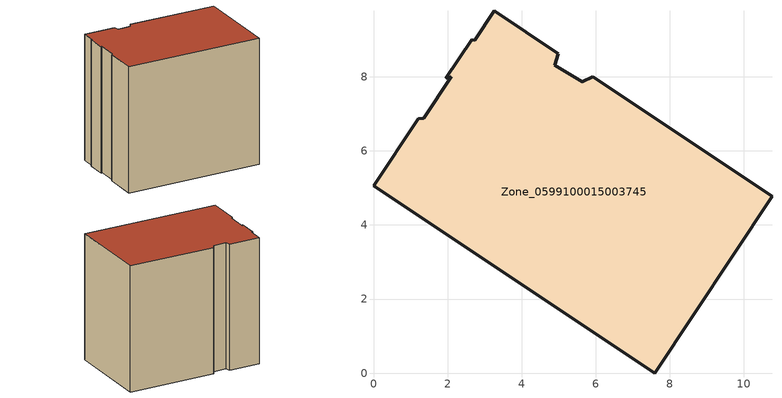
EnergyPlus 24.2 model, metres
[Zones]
Zone_0599100015003745
 floor ground (C_G): 1.36,6.88 2.09,8.01 1.95,7.96 2.65,9.01 2.74,8.98 3.26,9.78 4.99,8.62 4.89,8.31 5.64,7.86 5.92,8 10.76,4.77 7.59,0 0,5.05 1.21,6.86 z0.71
 wall outside (C_F): 7.59,0 10.76,4.77 5.92,8 5.64,7.86 4.89,8.31 4.99,8.62 3.26,9.78 2.74,8.98 2.65,9.01 1.95,7.96 2.09,8.01 1.36,6.88 1.21,6.86 0,5.05 7.59,0 z0.71:9.1
 roof outside (C_R): 0,5.05 7.59,0 10.76,4.77 5.92,8 5.64,7.86 4.89,8.31 4.99,8.62 3.26,9.78 2.74,8.98 2.65,9.01 1.95,7.96 2.09,8.01 1.36,6.88 1.21,6.86 z9.1
[BUILDING]
Pand.0599100015003745: North Axis=0; Terrain=City; Loads Convergence Tolerance Value=0.04; Temperature Convergence Tolerance Value=0.4; Solar Distribution=FullExterior; Maximum Number of Warmup Days=25; Minimum Number of Warmup Days=1
[Site:Location]
Rotterdam.The.Hague.AP_ZH_NLD Design_Conditions: Latitude=51.96; Longitude=4.45; Time Zone=1; Elevation=-4.5
[SITE:GROUNDTEMPERATURE:BUILDINGSURFACE]
18, 18, 18, 18, 18, 18, 18, 18, 18, 18, 18, 18
[MATERIAL] Thermal Absorptance=0.9; Solar Absorptance=0.7; Visible Absorptance=0.7
Name | Roughness | Thickness | Conductivity | Density | Specific Heat
G.TC.1975-1991 | MediumSmooth | 0.15 | 0.288461 | 540 | 1210
F.TC.1975-1991 | Rough | 0.3 | 0.230769 | 1920 | 840
R.TC.1975-1991 | MediumRough | 0.2 | 0.153846 | 1500 | 1000
[CONSTRUCTION]
C_G: G.TC.1975-1991
C_F: F.TC.1975-1991
C_R: R.TC.1975-1991
[ZONE]
Zone_0599100015003745: Type=1; Multiplier=1; Ceiling Height=Autocalculate; Volume=Autocalculate; Floor Area=autocalculate; Part of Total Floor Area=Yes
[ZONEINFILTRATION:DESIGNFLOWRATE]
Infil_Zone_0599100015003745: Zone or ZoneList or Space or SpaceList=Zone_0599100015003745; Schedule=AlwaysOn; Design Flow Rate Calculation Method=Flow/Area; Flow Rate per Floor Area=0.003; Constant Term Coefficient=1; Temperature Term Coefficient=0; Velocity Term Coefficient=0; Velocity Squared Term Coefficient=0
[HVACTEMPLATE:ZONE:IDEALLOADSAIRSYSTEM]
Zone_0599100015003745: Maximum Heating Supply Air Temperature=50; Minimum Cooling Supply Air Temperature=13; Maximum Heating Supply Air Humidity Ratio=0.0156; Minimum Cooling Supply Air Humidity Ratio=0.0077; Heating Limit=NoLimit; Cooling Limit=NoLimit; Dehumidification Control Type=ConstantSensibleHeatRatio; Cooling Sensible Heat Ratio=0.7; Dehumidification Setpoint=60; Humidification Control Type=None; Humidification Setpoint=30; Outdoor Air Method=None; Outdoor Air Flow Rate per Person=0.00944; Outdoor Air Flow Rate per Zone Floor Area=0; Outdoor Air Flow Rate per Zone=0; Demand Controlled Ventilation Type=None; Outdoor Air Economizer Type=NoEconomizer; Heat Recovery Type=None; Sensible Heat Recovery Effectiveness=0.7; Latent Heat Recovery Effectiveness=0.65
[ZONECONTROL:THERMOSTAT]
ThermostatControl_Zone_0599100015003745: Zone or ZoneList=Zone_0599100015003745; Control Type Schedule=DualSetpointControlType; Control 1=Thermostat_Zone_0599100015003745; Temperature Difference Between Cutout And Setpoint=0
[THERMOSTATSETPOINT:DUALSETPOINT]
Thermostat_Zone_0599100015003745: Heating Setpoint Temperature Schedule=HeatingSetpoint_Zone_0599100015003745; Cooling Setpoint Temperature Schedule=CoolingSetpoint_Zone_0599100015003745
[SCHEDULE:COMPACT]
HeatingSetpoint_Zone_0599100015003745: Through: 12/31, For: AllDays, Until: 24:00, 21
CoolingSetpoint_Zone_0599100015003745: Through: 12/31, For: AllDays, Until: 24:00, 24
DualSetpointControlType: Through: 12/31, For: AllDays, Until: 24:00, 4
AlwaysOn: Through: 12/31, For: AllDays, Until: 24:00, 1
